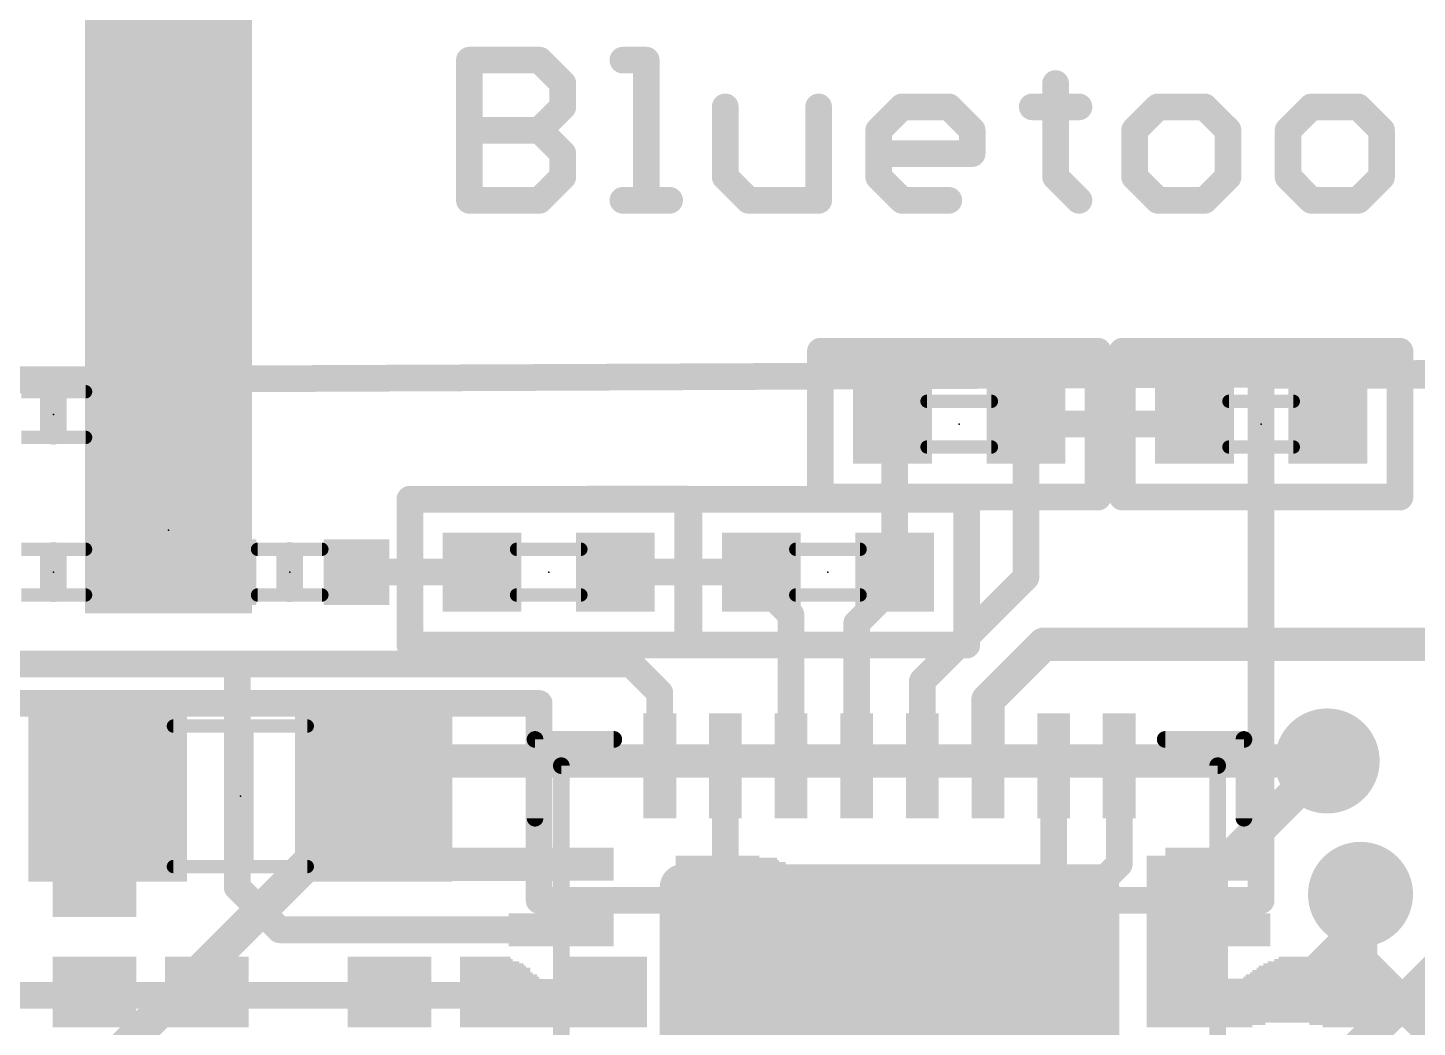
# Model space of a CAD drawing. Extents: x -0.1 to 28.1, y -0.3 to 29.2.
# Drawn here: x 6.36 to 16.94, y 14.74 to 22.35 of the extents above; entities that cross this region are included whole.
import ezdxf

# ---------------------------------------------------------------- set-up
doc = ezdxf.new("R2010")
doc.units = 0
for name, color, linetype in [('1', 12, 'CONTINUOUS'), ('16', 132, 'CONTINUOUS'), ('18', 110, 'CONTINUOUS'), ('21', 40, 'CONTINUOUS'), ('22', 6, 'CONTINUOUS'), ('23', 53, 'CONTINUOUS'), ('51', 253, 'CONTINUOUS')]:
    doc.layers.add(name, color=color, linetype=linetype)

# ---------------------------------------------------------------- blocks, each defined once
blk = doc.blocks.new('RECT')
blk.add_solid([(-0.5, -0.5), (0.5, -0.5), (-0.5, 0.5), (0.5, 0.5)])
blk = doc.blocks.new('RECT560000X560000R10')
at = {"const_width": 0.175}
blk.add_lwpolyline([(1.6625, -1.575), (1.6625, 1.575, 0.4142), (1.575, 1.6625), (-1.575, 1.6625, 0.4142), (-1.6625, 1.575), (-1.6625, -1.575, 0.4142), (-1.575, -1.6625), (1.575, -1.6625, 0.4142)], format="xyb", close=True, dxfattribs=at)
blk.add_solid([(-1.6004, -1.6004), (1.6004, -1.6004), (-1.6004, 1.6004), (1.6004, 1.6004)])
blk = doc.blocks.new('ROUNDV')
at = {"const_width": 0.5}
blk.add_lwpolyline([(0, -0.25, 1), (0, 0.25, 1), (0, -0.25)], format="xyb", dxfattribs=at)

msp = doc.modelspace()

# ---------------------------------------------------------------- linework, layer by layer
at = {"layer": '1'}
for points, const_width in [([(7.4297, 25.1112), (7.4297, 18.5224)], 1.27), ([(15.753, 15.702), (15.753, 19.702)], 0.2032), ([(15.753, 19.702), (27.888, 19.702)], 0.2032), ([(7.061, 19.402), (7.061, 18.8911)], 0.2032), ([(12.961, 19.313), (12.945, 19.329)], 0.2032), ([(12.961, 18.202), (12.961, 19.313)], 0.2032), ([(13.961, 19.329), (13.961, 18.1608)], 0.2032), ([(13.961, 19.329), (15.245, 19.329)], 0.2032), ([(7.061, 18.8911), (7.4297, 18.5224)], 0.2032), ([(7.061, 18.1537), (7.4297, 18.5224)], 0.2032), ([(7.845, 18.202), (7.061, 18.202)], 0.2032), ([(7.061, 18.202), (7.061, 18.1537)], 0.2032), ([(9.818, 18.202), (8.861, 18.202)], 0.2032), ([(11.945, 18.202), (10.834, 18.202)], 0.2032), ([(11.945, 18.102), (11.945, 18.202)], 0.2032), ([(12.961, 18.102), (12.961, 18.202)], 0.2032), ([(13.961, 18.1608), (13.172, 17.3718)], 0.2032), ([(12.172, 17.875), (11.945, 18.102)], 0.2032), ([(12.672, 17.813), (12.961, 18.102)], 0.2032), ([(12.172, 16.7278), (12.172, 17.875)], 0.2032), ([(12.672, 16.7278), (12.672, 17.813)], 0.2032), ([(13.672, 17.228), (14.097, 17.653)], 0.254), ([(14.097, 17.653), (21.844, 17.653)], 0.254), ([(7.953, 17.502), (5.2166, 17.502)], 0.2032), ([(10.953, 17.502), (7.953, 17.502)], 0.2032), ([(7.953, 15.802), (7.953, 17.502)], 0.2032), ([(11.172, 17.283), (10.953, 17.502)], 0.2032), ([(13.172, 16.7278), (13.172, 17.3718)], 0.2032), ([(11.172, 16.7278), (11.172, 17.283)], 0.2032), ([(6.253, 17.202), (10.253, 17.202)], 0.2032), ([(10.253, 17.202), (10.253, 15.702)], 0.2032), ([(13.672, 16.7278), (13.672, 17.228)], 0.254), ([(11.672, 16.7278), (11.672, 15.783)], 0.2032), ([(14.172, 16.7278), (14.172, 14.2986)], 0.2032), ([(14.672, 16.7278), (14.672, 15.9778)], 0.2032), ([(15.4698, 15.9778), (16.256, 16.764)], 0.254), ([(9.51, 15.9778), (8.993, 16.4948)], 0.254), ([(10.422, 15.9778), (9.51, 15.9778)], 0.254), ([(15.422, 15.9778), (15.4698, 15.9778)], 0.254), ([(14.672, 15.9778), (12.922, 14.2278)], 0.2032), ([(8.2772, 15.4778), (7.953, 15.802)], 0.2032), ([(11.672, 15.783), (11.753, 15.702)], 0.2032), ([(10.253, 15.702), (15.753, 15.702)], 0.2032), ([(11.753, 15.702), (12.7686, 15.702)], 0.2032), ([(12.7686, 15.702), (12.9474, 15.5232)], 0.2032), ([(16.51, 15.494), (16.51, 15.748)], 0.254), ([(10.422, 15.4778), (8.2772, 15.4778)], 0.2032), ([(15.9938, 14.9778), (16.51, 15.494)], 0.254), ([(16.3828, 14.4778), (17.399, 15.494)], 0.254), ([(10.422, 14.9778), (4.6772, 14.9778)], 0.2032), ([(15.422, 14.9778), (15.9938, 14.9778)], 0.254)]:
    msp.add_lwpolyline(points, dxfattribs=dict(at, const_width=const_width))
for points, const_width in [([(15.8038, 19.702, 1), (15.7022, 19.702)], 0.1016), ([(15.753, 19.7528, 1), (15.753, 19.6512)], 0.1016), ([(7.1118, 19.402, 1), (7.0102, 19.402)], 0.1016), ([(12.9809, 19.3649, 1), (12.9091, 19.2931)], 0.1016), ([(13.0118, 19.313, 1), (12.9102, 19.313)], 0.1016), ([(12.9251, 19.2771, 1), (12.9969, 19.3489)], 0.1016), ([(14.0118, 19.329, 1), (13.9102, 19.329)], 0.1016), ([(13.961, 19.3798, 1), (13.961, 19.2782)], 0.1016), ([(15.245, 19.2782, 1), (15.245, 19.3798)], 0.1016), ([(7.0969, 18.927, 1), (7.0251, 18.8552)], 0.1016), ([(7.1122, 18.5224, 1), (7.7472, 18.5224)], 0.635), ([(7.0102, 18.8911, 1), (7.1118, 18.8911)], 0.1016), ([(7.4656, 18.4865, 1), (7.3938, 18.5583)], 0.1016), ([(7.3938, 18.4865, 1), (7.4656, 18.5583)], 0.1016), ([(7.061, 18.2528, 1), (7.061, 18.1512)], 0.1016), ([(7.1118, 18.202, 1), (7.0102, 18.202)], 0.1016), ([(7.0251, 18.1896, 1), (7.0969, 18.1178)], 0.1016), ([(7.845, 18.1512, 1), (7.845, 18.2528)], 0.1016), ([(8.861, 18.2528, 1), (8.861, 18.1512)], 0.1016), ([(9.818, 18.1512, 1), (9.818, 18.2528)], 0.1016), ([(10.834, 18.2528, 1), (10.834, 18.1512)], 0.1016), ([(11.9958, 18.202, 1), (11.8942, 18.202)], 0.1016), ([(11.945, 18.1512, 1), (11.945, 18.2528)], 0.1016), ([(13.0118, 18.202, 1), (12.9102, 18.202)], 0.1016), ([(12.9102, 18.202, 1), (13.0118, 18.202)], 0.1016), ([(13.9102, 18.1608, 1), (14.0118, 18.1608)], 0.1016), ([(13.9969, 18.1249, 1), (13.9251, 18.1967)], 0.1016), ([(7.0102, 18.1537, 1), (7.1118, 18.1537)], 0.1016), ([(11.9809, 18.1379, 1), (11.9091, 18.0661)], 0.1016), ([(11.8942, 18.102, 1), (11.9958, 18.102)], 0.1016), ([(12.9102, 18.102, 1), (13.0118, 18.102)], 0.1016), ([(12.9969, 18.0661, 1), (12.9251, 18.1379)], 0.1016), ([(12.2228, 17.875, 1), (12.1212, 17.875)], 0.1016), ([(12.1361, 17.8391, 1), (12.2079, 17.9109)], 0.1016), ([(12.7228, 17.813, 1), (12.6212, 17.813)], 0.1016), ([(12.6361, 17.8489, 1), (12.7079, 17.7771)], 0.1016), ([(14.097, 17.7165, 1), (14.097, 17.5895)], 0.127), ([(14.1419, 17.6081, 1), (14.0521, 17.6979)], 0.127), ([(7.953, 17.5528, 1), (7.953, 17.4512)], 0.1016), ([(8.0038, 17.502, 1), (7.9022, 17.502)], 0.1016), ([(7.953, 17.4512, 1), (7.953, 17.5528)], 0.1016), ([(10.9889, 17.5379, 1), (10.9171, 17.4661)], 0.1016), ([(10.953, 17.4512, 1), (10.953, 17.5528)], 0.1016), ([(13.2228, 17.3718, 1), (13.1212, 17.3718)], 0.1016), ([(11.2228, 17.283, 1), (11.1212, 17.283)], 0.1016), ([(11.1361, 17.2471, 1), (11.2079, 17.3189)], 0.1016), ([(13.1361, 17.4077, 1), (13.2079, 17.3359)], 0.1016), ([(10.3038, 17.202, 1), (10.2022, 17.202)], 0.1016), ([(10.253, 17.1512, 1), (10.253, 17.2528)], 0.1016), ([(13.7355, 17.228, 1), (13.6085, 17.228)], 0.127), ([(13.6271, 17.2729, 1), (13.7169, 17.1831)], 0.127), ([(11.7228, 16.7278, 1), (11.6212, 16.7278)], 0.1016), ([(14.2228, 16.7278, 1), (14.1212, 16.7278)], 0.1016), ([(14.7228, 16.7278, 1), (14.6212, 16.7278)], 0.1016), ([(16.3009, 16.7191, 1), (16.2111, 16.8089)], 0.127), ([(11.1212, 16.7278, 1), (11.2228, 16.7278)], 0.1016), ([(12.1212, 16.7278, 1), (12.2228, 16.7278)], 0.1016), ([(12.6212, 16.7278, 1), (12.7228, 16.7278)], 0.1016), ([(13.1212, 16.7278, 1), (13.2228, 16.7278)], 0.1016), ([(13.6085, 16.7278, 1), (13.7355, 16.7278)], 0.127), ([(9.0379, 16.5397, 1), (8.9481, 16.4499)], 0.127), ([(9.51, 16.0413, 1), (9.51, 15.9143)], 0.127), ([(10.422, 15.9143, 1), (10.422, 16.0413)], 0.127), ([(15.422, 16.0413, 1), (15.422, 15.9143)], 0.127), ([(15.4698, 15.9143, 1), (15.4698, 16.0413)], 0.127), ([(9.4651, 15.9329, 1), (9.5549, 16.0227)], 0.127), ([(14.6212, 15.9778, 1), (14.7228, 15.9778)], 0.1016), ([(14.7079, 15.9419, 1), (14.6361, 16.0137)], 0.1016), ([(15.4249, 16.0227, 1), (15.5147, 15.9329)], 0.127), ([(7.9889, 15.8379, 1), (7.9171, 15.7661)], 0.1016), ([(11.7079, 15.8189, 1), (11.6361, 15.7471)], 0.1016), ([(7.9022, 15.802, 1), (8.0038, 15.802)], 0.1016), ([(10.253, 15.7528, 1), (10.253, 15.6512)], 0.1016), ([(11.6212, 15.783, 1), (11.7228, 15.783)], 0.1016), ([(11.753, 15.7528, 1), (11.753, 15.6512)], 0.1016), ([(11.7171, 15.6661, 1), (11.7889, 15.7379)], 0.1016), ([(12.8045, 15.7379, 1), (12.7327, 15.6661)], 0.1016), ([(12.7686, 15.6512, 1), (12.7686, 15.7528)], 0.1016), ([(15.753, 15.6512, 1), (15.753, 15.7528)], 0.1016), ([(16.5735, 15.748, 1), (16.4465, 15.748)], 0.127), ([(10.2022, 15.702, 1), (10.3038, 15.702)], 0.1016), ([(15.7022, 15.702, 1), (15.8038, 15.702)], 0.1016), ([(8.2772, 15.5286, 1), (8.2772, 15.427)], 0.1016), ([(8.2413, 15.4419, 1), (8.3131, 15.5137)], 0.1016), ([(10.422, 15.427, 1), (10.422, 15.5286)], 0.1016), ([(12.9115, 15.4873, 1), (12.9833, 15.5591)], 0.1016), ([(16.5549, 15.4491, 1), (16.4651, 15.5389)], 0.127), ([(16.4465, 15.494, 1), (16.5735, 15.494)], 0.127), ([(10.422, 14.927, 1), (10.422, 15.0286)], 0.1016), ([(15.422, 15.0413, 1), (15.422, 14.9143)], 0.127), ([(15.9489, 15.0227, 1), (16.0387, 14.9329)], 0.127), ([(15.9938, 14.9143, 1), (15.9938, 15.0413)], 0.127)]:
    msp.add_lwpolyline(points, format="xyb", dxfattribs=dict(at, const_width=const_width))
at = {"layer": '16'}
for points, const_width in [([(0, 19.638), (28.015, 19.765)], 0.2032), ([(9.271, 16.764), (6.477, 13.97)], 0.254), ([(16.256, 16.764), (9.271, 16.764)], 0.254), ([(16.51, 15.24), (16.51, 15.748)], 0.254), ([(16.51, 15.24), (20.701, 11.049)], 0.254)]:
    msp.add_lwpolyline(points, dxfattribs=dict(at, const_width=const_width))
at = {"layer": '16', "const_width": 0.127}
for points in [[(9.271, 16.8275, 1), (9.271, 16.7005)], [(9.3159, 16.7191, 1), (9.2261, 16.8089)], [(16.256, 16.7005, 1), (16.256, 16.8275)], [(16.5735, 15.748, 1), (16.4465, 15.748)], [(16.5549, 15.2849, 1), (16.4651, 15.1951)], [(16.4465, 15.24, 1), (16.5735, 15.24)]]:
    msp.add_lwpolyline(points, format="xyb", dxfattribs=at)
at = {"layer": '21'}
for points, const_width in [([(9.7216, 21.0336), (9.7216, 22.1013)], 0.2032), ([(9.7216, 22.1013), (10.2555, 22.1013)], 0.2032), ([(10.2555, 22.1013), (10.4334, 21.9234)], 0.2032), ([(10.891, 22.1013), (11.0689, 22.1013)], 0.2032), ([(11.0689, 22.1013), (11.0689, 21.0336)], 0.2032), ([(10.4334, 21.9234), (10.4334, 21.7454)], 0.2032), ([(14.1873, 21.9234), (14.1873, 21.2116)], 0.2032), ([(10.4334, 21.7454), (10.2555, 21.5675)], 0.2032), ([(11.6706, 21.7454), (11.6706, 21.2116)], 0.2032), ([(12.3824, 21.0336), (12.3824, 21.7454)], 0.2032), ([(12.84, 21.5675), (13.0179, 21.7454)], 0.2032), ([(13.0179, 21.7454), (13.3738, 21.7454)], 0.2032), ([(13.3738, 21.7454), (13.5518, 21.5675)], 0.2032), ([(14.0094, 21.7454), (14.3653, 21.7454)], 0.2032), ([(14.9669, 21.7454), (14.789, 21.5675)], 0.2032), ([(15.3228, 21.7454), (14.9669, 21.7454)], 0.2032), ([(15.5008, 21.5675), (15.3228, 21.7454)], 0.2032), ([(16.1363, 21.7454), (15.9584, 21.5675)], 0.2032), ([(16.4922, 21.7454), (16.1363, 21.7454)], 0.2032), ([(16.6702, 21.5675), (16.4922, 21.7454)], 0.2032), ([(9.7216, 21.5675), (10.2555, 21.5675)], 0.2032), ([(10.2555, 21.5675), (10.4334, 21.3895)], 0.2032), ([(12.84, 21.2116), (12.84, 21.5675)], 0.2032), ([(13.5518, 21.5675), (13.5518, 21.3895)], 0.2032), ([(14.789, 21.5675), (14.789, 21.2116)], 0.2032), ([(15.5008, 21.2116), (15.5008, 21.5675)], 0.2032), ([(15.9584, 21.5675), (15.9584, 21.2116)], 0.2032), ([(16.6702, 21.2116), (16.6702, 21.5675)], 0.2032), ([(10.4334, 21.3895), (10.4334, 21.2116)], 0.2032), ([(13.5518, 21.3895), (12.84, 21.3895)], 0.2032), ([(10.4334, 21.2116), (10.2555, 21.0336)], 0.2032), ([(11.6706, 21.2116), (11.8485, 21.0336)], 0.2032), ([(13.0179, 21.0336), (12.84, 21.2116)], 0.2032), ([(14.1873, 21.2116), (14.3653, 21.0336)], 0.2032), ([(14.789, 21.2116), (14.9669, 21.0336)], 0.2032), ([(15.3228, 21.0336), (15.5008, 21.2116)], 0.2032), ([(15.9584, 21.2116), (16.1363, 21.0336)], 0.2032), ([(16.4922, 21.0336), (16.6702, 21.2116)], 0.2032), ([(10.2555, 21.0336), (9.7216, 21.0336)], 0.2032), ([(10.891, 21.0336), (11.2469, 21.0336)], 0.2032), ([(11.8485, 21.0336), (12.3824, 21.0336)], 0.2032), ([(13.3738, 21.0336), (13.0179, 21.0336)], 0.2032), ([(14.9669, 21.0336), (15.3228, 21.0336)], 0.2032), ([(16.1363, 21.0336), (16.4922, 21.0336)], 0.2032), ([(12.3957, 19.8847), (14.5103, 19.8847)], 0.2032), ([(12.3957, 18.7733), (12.3957, 19.8847)], 0.2032), ([(14.5103, 19.8847), (14.5103, 18.7734)], 0.2032), ([(14.6957, 19.8847), (16.8103, 19.8847)], 0.2032), ([(14.6957, 18.7733), (14.6957, 19.8847)], 0.2032), ([(16.8103, 19.8847), (16.8103, 18.7734)], 0.2032), ([(6.553, 19.529), (6.553, 19.275)], 0.2032), ([(9.2687, 18.7576), (11.3833, 18.7577)], 0.2032), ([(9.2687, 17.6463), (9.2687, 18.7576)], 0.2032), ([(11.3833, 18.7577), (11.3833, 17.6463)], 0.2032), ([(11.3957, 18.7576), (13.5103, 18.7577)], 0.2032), ([(11.3957, 17.6463), (11.3957, 18.7576)], 0.2032), ([(14.5103, 18.7734), (12.3957, 18.7733)], 0.2032), ([(13.5103, 18.7577), (13.5103, 17.6463)], 0.2032), ([(16.8103, 18.7734), (14.6957, 18.7733)], 0.2032), ([(6.553, 18.329), (6.553, 18.075)], 0.2032), ([(8.353, 18.329), (8.353, 18.075)], 0.2032), ([(11.3833, 17.6463), (9.2687, 17.6463)], 0.2032), ([(13.5103, 17.6463), (11.3957, 17.6463)], 0.2032), ([(7.977, 15.9868), (7.977, 17.0028)], 0.2032), ([(10.222, 16.3278), (10.222, 16.9278)], 0.127), ([(10.222, 16.9278), (10.822, 16.9278)], 0.127), ([(15.022, 16.9278), (15.622, 16.9278)], 0.127), ([(15.622, 16.9278), (15.622, 16.3278)], 0.127)]:
    msp.add_lwpolyline(points, dxfattribs=dict(at, const_width=const_width))
for points, const_width in [([(9.7724, 22.1013, 1), (9.6708, 22.1013)], 0.1016), ([(9.7216, 22.1521, 1), (9.7216, 22.0505)], 0.1016), ([(10.2914, 22.1372, 1), (10.2195, 22.0654)], 0.1016), ([(10.2555, 22.0505, 1), (10.2555, 22.1521)], 0.1016), ([(10.891, 22.1521, 1), (10.891, 22.0505)], 0.1016), ([(11.1197, 22.1013, 1), (11.0181, 22.1013)], 0.1016), ([(11.0689, 22.0505, 1), (11.0689, 22.1521)], 0.1016), ([(10.4842, 21.9234, 1), (10.3826, 21.9234)], 0.1016), ([(14.2381, 21.9234, 1), (14.1365, 21.9234)], 0.1016), ([(10.3975, 21.8874, 1), (10.4693, 21.9593)], 0.1016), ([(10.4693, 21.7095, 1), (10.3975, 21.7813)], 0.1016), ([(11.7214, 21.7454, 1), (11.6198, 21.7454)], 0.1016), ([(12.4332, 21.7454, 1), (12.3316, 21.7454)], 0.1016), ([(13.0179, 21.7962, 1), (13.0179, 21.6946)], 0.1016), ([(13.0539, 21.7095, 1), (12.982, 21.7813)], 0.1016), ([(13.4098, 21.7813, 1), (13.3379, 21.7095)], 0.1016), ([(13.3738, 21.6946, 1), (13.3738, 21.7962)], 0.1016), ([(14.0094, 21.7962, 1), (14.0094, 21.6946)], 0.1016), ([(14.3653, 21.6946, 1), (14.3653, 21.7962)], 0.1016), ([(14.9669, 21.7962, 1), (14.9669, 21.6946)], 0.1016), ([(15.0029, 21.7095, 1), (14.931, 21.7813)], 0.1016), ([(15.3588, 21.7813, 1), (15.2869, 21.7095)], 0.1016), ([(15.3228, 21.6946, 1), (15.3228, 21.7962)], 0.1016), ([(16.1363, 21.7962, 1), (16.1363, 21.6946)], 0.1016), ([(16.1723, 21.7095, 1), (16.1004, 21.7813)], 0.1016), ([(16.5282, 21.7813, 1), (16.4563, 21.7095)], 0.1016), ([(16.4922, 21.6946, 1), (16.4922, 21.7962)], 0.1016), ([(10.3826, 21.7454, 1), (10.4842, 21.7454)], 0.1016), ([(9.7216, 21.6183, 1), (9.7216, 21.5167)], 0.1016), ([(10.2914, 21.6034, 1), (10.2195, 21.5315)], 0.1016), ([(10.2195, 21.6034, 1), (10.2914, 21.5315)], 0.1016), ([(10.2555, 21.5167, 1), (10.2555, 21.6183)], 0.1016), ([(12.8908, 21.5675, 1), (12.7892, 21.5675)], 0.1016), ([(12.8041, 21.6034, 1), (12.8759, 21.5315)], 0.1016), ([(13.6026, 21.5675, 1), (13.501, 21.5675)], 0.1016), ([(13.5159, 21.5315, 1), (13.5877, 21.6034)], 0.1016), ([(14.8398, 21.5675, 1), (14.7382, 21.5675)], 0.1016), ([(14.7531, 21.6034, 1), (14.8249, 21.5315)], 0.1016), ([(15.5516, 21.5675, 1), (15.45, 21.5675)], 0.1016), ([(15.4649, 21.5315, 1), (15.5367, 21.6034)], 0.1016), ([(16.0092, 21.5675, 1), (15.9076, 21.5675)], 0.1016), ([(15.9225, 21.6034, 1), (15.9943, 21.5315)], 0.1016), ([(16.721, 21.5675, 1), (16.6194, 21.5675)], 0.1016), ([(16.6343, 21.5315, 1), (16.7061, 21.6034)], 0.1016), ([(10.4842, 21.3895, 1), (10.3826, 21.3895)], 0.1016), ([(12.84, 21.4403, 1), (12.84, 21.3387)], 0.1016), ([(13.5518, 21.3387, 1), (13.5518, 21.4403)], 0.1016), ([(10.3975, 21.3536, 1), (10.4693, 21.4254)], 0.1016), ([(13.501, 21.3895, 1), (13.6026, 21.3895)], 0.1016), ([(10.4693, 21.1756, 1), (10.3975, 21.2475)], 0.1016), ([(11.7065, 21.2475, 1), (11.6347, 21.1756)], 0.1016), ([(12.8759, 21.2475, 1), (12.8041, 21.1756)], 0.1016), ([(14.2233, 21.2475, 1), (14.1514, 21.1756)], 0.1016), ([(14.8249, 21.2475, 1), (14.7531, 21.1756)], 0.1016), ([(15.5367, 21.1756, 1), (15.4649, 21.2475)], 0.1016), ([(15.9943, 21.2475, 1), (15.9225, 21.1756)], 0.1016), ([(16.7061, 21.1756, 1), (16.6343, 21.2475)], 0.1016), ([(10.3826, 21.2116, 1), (10.4842, 21.2116)], 0.1016), ([(11.6198, 21.2116, 1), (11.7214, 21.2116)], 0.1016), ([(12.7892, 21.2116, 1), (12.8908, 21.2116)], 0.1016), ([(14.1365, 21.2116, 1), (14.2381, 21.2116)], 0.1016), ([(14.7382, 21.2116, 1), (14.8398, 21.2116)], 0.1016), ([(15.45, 21.2116, 1), (15.5516, 21.2116)], 0.1016), ([(15.9076, 21.2116, 1), (16.0092, 21.2116)], 0.1016), ([(16.6194, 21.2116, 1), (16.721, 21.2116)], 0.1016), ([(9.7216, 21.0844, 1), (9.7216, 20.9828)], 0.1016), ([(9.6708, 21.0336, 1), (9.7724, 21.0336)], 0.1016), ([(10.2195, 21.0695, 1), (10.2914, 20.9977)], 0.1016), ([(10.2555, 20.9828, 1), (10.2555, 21.0844)], 0.1016), ([(10.891, 21.0844, 1), (10.891, 20.9828)], 0.1016), ([(11.0181, 21.0336, 1), (11.1197, 21.0336)], 0.1016), ([(11.2469, 20.9828, 1), (11.2469, 21.0844)], 0.1016), ([(11.8485, 21.0844, 1), (11.8485, 20.9828)], 0.1016), ([(11.8126, 20.9977, 1), (11.8845, 21.0695)], 0.1016), ([(12.3316, 21.0336, 1), (12.4332, 21.0336)], 0.1016), ([(12.3824, 20.9828, 1), (12.3824, 21.0844)], 0.1016), ([(13.0179, 21.0844, 1), (13.0179, 20.9828)], 0.1016), ([(12.982, 20.9977, 1), (13.0539, 21.0695)], 0.1016), ([(13.3738, 20.9828, 1), (13.3738, 21.0844)], 0.1016), ([(14.3294, 20.9977, 1), (14.4012, 21.0695)], 0.1016), ([(14.9669, 21.0844, 1), (14.9669, 20.9828)], 0.1016), ([(14.931, 20.9977, 1), (15.0029, 21.0695)], 0.1016), ([(15.2869, 21.0695, 1), (15.3588, 20.9977)], 0.1016), ([(15.3228, 20.9828, 1), (15.3228, 21.0844)], 0.1016), ([(16.1363, 21.0844, 1), (16.1363, 20.9828)], 0.1016), ([(16.1004, 20.9977, 1), (16.1723, 21.0695)], 0.1016), ([(16.4563, 21.0695, 1), (16.5282, 20.9977)], 0.1016), ([(16.4922, 20.9828, 1), (16.4922, 21.0844)], 0.1016), ([(12.3957, 19.9355, 1), (12.3957, 19.8339)], 0.1016), ([(12.4465, 19.8847, 1), (12.3449, 19.8847)], 0.1016), ([(14.5611, 19.8847, 1), (14.4595, 19.8847)], 0.1016), ([(14.5103, 19.8339, 1), (14.5103, 19.9355)], 0.1016), ([(14.6957, 19.9355, 1), (14.6957, 19.8339)], 0.1016), ([(14.7465, 19.8847, 1), (14.6449, 19.8847)], 0.1016), ([(16.8611, 19.8847, 1), (16.7595, 19.8847)], 0.1016), ([(16.8103, 19.8339, 1), (16.8103, 19.9355)], 0.1016), ([(6.6038, 19.529, 1), (6.5022, 19.529)], 0.1016), ([(6.5022, 19.275, 1), (6.6038, 19.275)], 0.1016), ([(9.3195, 18.7576, 1), (9.2179, 18.7576)], 0.1016), ([(9.2687, 18.8084, 1), (9.2687, 18.7068)], 0.1016), ([(11.4341, 18.7577, 1), (11.3325, 18.7577)], 0.1016), ([(11.4465, 18.7576, 1), (11.3449, 18.7576)], 0.1016), ([(11.3957, 18.8084, 1), (11.3957, 18.7068)], 0.1016), ([(11.3833, 18.7069, 1), (11.3833, 18.8085)], 0.1016), ([(12.3957, 18.8241, 1), (12.3957, 18.7225)], 0.1016), ([(13.5611, 18.7577, 1), (13.4595, 18.7577)], 0.1016), ([(13.5103, 18.7069, 1), (13.5103, 18.8085)], 0.1016), ([(14.5103, 18.7226, 1), (14.5103, 18.8242)], 0.1016), ([(14.6957, 18.8241, 1), (14.6957, 18.7225)], 0.1016), ([(16.8103, 18.7226, 1), (16.8103, 18.8242)], 0.1016), ([(12.3449, 18.7733, 1), (12.4465, 18.7733)], 0.1016), ([(14.4595, 18.7734, 1), (14.5611, 18.7734)], 0.1016), ([(14.6449, 18.7733, 1), (14.7465, 18.7733)], 0.1016), ([(16.7595, 18.7734, 1), (16.8611, 18.7734)], 0.1016), ([(6.6038, 18.329, 1), (6.5022, 18.329)], 0.1016), ([(8.4038, 18.329, 1), (8.3022, 18.329)], 0.1016), ([(6.5022, 18.075, 1), (6.6038, 18.075)], 0.1016), ([(8.3022, 18.075, 1), (8.4038, 18.075)], 0.1016), ([(9.2687, 17.6971, 1), (9.2687, 17.5955)], 0.1016), ([(9.2179, 17.6463, 1), (9.3195, 17.6463)], 0.1016), ([(11.3325, 17.6463, 1), (11.4341, 17.6463)], 0.1016), ([(11.3957, 17.6971, 1), (11.3957, 17.5955)], 0.1016), ([(11.3449, 17.6463, 1), (11.4465, 17.6463)], 0.1016), ([(11.3833, 17.5955, 1), (11.3833, 17.6971)], 0.1016), ([(13.4595, 17.6463, 1), (13.5611, 17.6463)], 0.1016), ([(13.5103, 17.5955, 1), (13.5103, 17.6971)], 0.1016), ([(8.0278, 17.0028, 1), (7.9262, 17.0028)], 0.1016), ([(10.2538, 16.9278, 1), (10.1903, 16.9278)], 0.0635), ([(10.222, 16.9596, 1), (10.222, 16.8961)], 0.0635), ([(10.822, 16.8961, 1), (10.822, 16.9596)], 0.0635), ([(15.022, 16.9596, 1), (15.022, 16.8961)], 0.0635), ([(15.6538, 16.9278, 1), (15.5902, 16.9278)], 0.0635), ([(15.622, 16.8961, 1), (15.622, 16.9596)], 0.0635), ([(10.1903, 16.3278, 1), (10.2538, 16.3278)], 0.0635), ([(15.5902, 16.3278, 1), (15.6538, 16.3278)], 0.0635), ([(7.9262, 15.9868, 1), (8.0278, 15.9868)], 0.1016)]:
    msp.add_lwpolyline(points, format="xyb", dxfattribs=dict(at, const_width=const_width))
at = {"layer": '23'}
for p in [(6.553, 19.402), (13.453, 19.329), (15.753, 19.329), (7.4297, 18.5224), (6.553, 18.202), (8.353, 18.202), (10.326, 18.202), (12.453, 18.202), (7.977, 16.4948)]:
    msp.add_point(p, dxfattribs=at)
at = {"layer": '51'}
for points, const_width in [([(6.308, 19.576), (6.798, 19.576)], 0.1016), ([(13.208, 19.503), (13.698, 19.503)], 0.1016), ([(15.508, 19.503), (15.998, 19.503)], 0.1016), ([(6.798, 19.228), (6.308, 19.228)], 0.1016), ([(13.698, 19.155), (13.208, 19.155)], 0.1016), ([(15.998, 19.155), (15.508, 19.155)], 0.1016), ([(6.308, 18.376), (6.798, 18.376)], 0.1016), ([(8.108, 18.376), (8.598, 18.376)], 0.1016), ([(10.081, 18.376), (10.571, 18.376)], 0.1016), ([(12.208, 18.376), (12.698, 18.376)], 0.1016), ([(6.798, 18.028), (6.308, 18.028)], 0.1016), ([(8.598, 18.028), (8.108, 18.028)], 0.1016), ([(10.571, 18.028), (10.081, 18.028)], 0.1016), ([(12.698, 18.028), (12.208, 18.028)], 0.1016), ([(8.487, 17.0298), (7.467, 17.0298)], 0.1016), ([(10.422, 11.7278), (10.422, 16.7278)], 0.127), ([(10.422, 16.7278), (15.422, 16.7278)], 0.127), ([(15.422, 16.7278), (15.422, 11.7278)], 0.127), ([(8.487, 15.9598), (7.467, 15.9598)], 0.1016)]:
    msp.add_lwpolyline(points, dxfattribs=dict(at, const_width=const_width))
for points, const_width in [([(6.798, 19.5506, 1), (6.798, 19.6014)], 0.0508), ([(13.208, 19.5284, 1), (13.208, 19.4776)], 0.0508), ([(13.698, 19.4776, 1), (13.698, 19.5284)], 0.0508), ([(15.508, 19.5284, 1), (15.508, 19.4776)], 0.0508), ([(15.998, 19.4776, 1), (15.998, 19.5284)], 0.0508), ([(6.798, 19.2026, 1), (6.798, 19.2534)], 0.0508), ([(13.208, 19.1804, 1), (13.208, 19.1296)], 0.0508), ([(13.698, 19.1296, 1), (13.698, 19.1804)], 0.0508), ([(15.508, 19.1804, 1), (15.508, 19.1296)], 0.0508), ([(15.998, 19.1296, 1), (15.998, 19.1804)], 0.0508), ([(6.798, 18.3506, 1), (6.798, 18.4014)], 0.0508), ([(8.108, 18.4014, 1), (8.108, 18.3506)], 0.0508), ([(8.598, 18.3506, 1), (8.598, 18.4014)], 0.0508), ([(10.081, 18.4014, 1), (10.081, 18.3506)], 0.0508), ([(10.571, 18.3506, 1), (10.571, 18.4014)], 0.0508), ([(12.208, 18.4014, 1), (12.208, 18.3506)], 0.0508), ([(12.698, 18.3506, 1), (12.698, 18.4014)], 0.0508), ([(6.798, 18.0026, 1), (6.798, 18.0534)], 0.0508), ([(8.108, 18.0534, 1), (8.108, 18.0026)], 0.0508), ([(8.598, 18.0026, 1), (8.598, 18.0534)], 0.0508), ([(10.081, 18.0534, 1), (10.081, 18.0026)], 0.0508), ([(10.571, 18.0026, 1), (10.571, 18.0534)], 0.0508), ([(12.208, 18.0534, 1), (12.208, 18.0026)], 0.0508), ([(12.698, 18.0026, 1), (12.698, 18.0534)], 0.0508), ([(7.467, 17.0552, 1), (7.467, 17.0044)], 0.0508), ([(8.487, 17.0044, 1), (8.487, 17.0552)], 0.0508), ([(10.4538, 16.7278, 1), (10.3902, 16.7278)], 0.0635), ([(10.422, 16.7596, 1), (10.422, 16.6961)], 0.0635), ([(15.4538, 16.7278, 1), (15.3902, 16.7278)], 0.0635), ([(15.422, 16.6961, 1), (15.422, 16.7596)], 0.0635), ([(7.467, 15.9852, 1), (7.467, 15.9344)], 0.0508), ([(8.487, 15.9344, 1), (8.487, 15.9852)], 0.0508)]:
    msp.add_lwpolyline(points, format="xyb", dxfattribs=dict(at, const_width=const_width))

# ---------------------------------------------------------------- block references
at = {"layer": '1'}
for p, xscale, yscale in [((7.061, 19.402), 0.5, 0.5), ((12.945, 19.329), 0.6, 0.6), ((13.961, 19.329), 0.6, 0.6), ((15.245, 19.329), 0.6, 0.6), ((16.261, 19.329), 0.6, 0.6), ((7.061, 18.202), 0.5, 0.5), ((7.845, 18.202), 0.5, 0.5), ((8.861, 18.202), 0.5, 0.5), ((11.172, 16.7278), 0.25, 0.8), ((11.672, 16.7278), 0.25, 0.8), ((12.172, 16.7278), 0.25, 0.8), ((12.672, 16.7278), 0.25, 0.8), ((13.172, 16.7278), 0.25, 0.8), ((13.672, 16.7278), 0.25, 0.8), ((14.172, 16.7278), 0.25, 0.8), ((14.672, 16.7278), 0.25, 0.8)]:
    msp.add_blockref('RECT', p, dxfattribs=dict(at, xscale=xscale, yscale=yscale))
for p, xscale, yscale, rotation in [((7.4297, 18.5224), 1.27, 1.27, 270), ((9.818, 18.202), 0.6, 0.6, 180), ((10.834, 18.202), 0.6, 0.6, 180), ((11.945, 18.202), 0.6, 0.6, 180), ((12.961, 18.202), 0.6, 0.6, 180), ((6.961, 16.4948), 1.2, 1.3, 180), ((8.993, 16.4948), 1.2, 1.3, 180), ((10.422, 15.9778), 0.25, 0.8, 90), ((15.422, 15.9778), 0.25, 0.8, 270), ((10.422, 15.4778), 0.25, 0.8, 90), ((15.422, 15.4778), 0.25, 0.8, 270), ((10.422, 14.9778), 0.25, 0.8, 90), ((15.422, 14.9778), 0.25, 0.8, 270)]:
    msp.add_blockref('RECT', p, dxfattribs=dict(at, xscale=xscale, yscale=yscale, rotation=rotation))
at = {"layer": '1', "rotation": 90}
msp.add_blockref('RECT560000X560000R10', (12.922, 14.2278), dxfattribs=at)
at = {"layer": '18'}
for p, xscale, yscale in [((16.256, 16.764), 0.8001, 0.8001), ((16.256, 16.764), 0.8001, 0.8001), ((16.51, 15.748), 0.8001, 0.8001), ((16.51, 15.748), 0.8001, 0.8001), ((12.9474, 15.5232), 0.8064, 0.8064), ((12.9474, 15.5232), 0.8064, 0.8064)]:
    msp.add_blockref('ROUNDV', p, dxfattribs=dict(at, xscale=xscale, yscale=yscale))
at = {"layer": '22', "rotation": 180}
for p, xscale, yscale in [((6.8669, 16.0354), 0.637, 0.0167), ((6.8669, 16.0186), 0.637, 0.0168), ((6.8669, 16.0019), 0.637, 0.0167), ((6.8669, 15.9851), 0.637, 0.0168), ((11.6111, 16.0354), 0.637, 0.0167), ((11.7117, 15.9851), 0.8382, 0.0168), ((11.6782, 16.0186), 0.7711, 0.0168), ((11.6866, 16.0019), 0.7879, 0.0167), ((15.1903, 16.0354), 0.6203, 0.0167), ((15.1903, 16.0186), 0.6203, 0.0168), ((15.1903, 16.0019), 0.6203, 0.0167), ((15.1903, 15.9851), 0.6203, 0.0168), ((6.8669, 15.9683), 0.637, 0.0168), ((6.8669, 15.9516), 0.637, 0.0167), ((6.8669, 15.9348), 0.637, 0.0168), ((6.8669, 15.918), 0.637, 0.0168), ((6.8669, 15.9013), 0.637, 0.0167), ((6.8669, 15.8845), 0.637, 0.0168), ((11.7536, 15.9348), 0.922, 0.0168), ((11.762, 15.918), 0.9388, 0.0168), ((11.7369, 15.9683), 0.8885, 0.0168), ((11.7369, 15.9516), 0.8885, 0.0167), ((11.7704, 15.9013), 0.9555, 0.0167), ((11.7788, 15.8845), 0.9723, 0.0168), ((15.1903, 15.9683), 0.6203, 0.0168), ((15.1903, 15.9516), 0.6203, 0.0167), ((15.1903, 15.9348), 0.6203, 0.0168), ((15.1903, 15.918), 0.6203, 0.0168), ((15.1903, 15.9013), 0.6203, 0.0167), ((15.1903, 15.8845), 0.6203, 0.0168), ((6.8669, 15.8677), 0.637, 0.0168), ((6.8669, 15.851), 0.637, 0.0167), ((6.8669, 15.8342), 0.637, 0.0168), ((6.8669, 15.8174), 0.637, 0.0168), ((6.8669, 15.8007), 0.637, 0.0167), ((6.8669, 15.7839), 0.637, 0.0168), ((6.8669, 15.7672), 0.637, 0.0167), ((11.7955, 15.851), 1.0058, 0.0167), ((11.8039, 15.8342), 1.0226, 0.0168), ((11.8039, 15.8174), 1.0226, 0.0168), ((11.8123, 15.8007), 1.0394, 0.0167), ((11.8123, 15.7839), 1.0394, 0.0168), ((11.8123, 15.7672), 1.0394, 0.0167), ((11.7872, 15.8677), 0.9891, 0.0168), ((15.1903, 15.8677), 0.6203, 0.0168), ((15.1903, 15.851), 0.6203, 0.0167), ((15.1903, 15.8342), 0.6203, 0.0168), ((15.1903, 15.8174), 0.6203, 0.0168), ((15.1903, 15.8007), 0.6203, 0.0167), ((15.1903, 15.7839), 0.6203, 0.0168), ((15.1903, 15.7672), 0.6203, 0.0167), ((6.8669, 15.7504), 0.637, 0.0168), ((6.8669, 15.7336), 0.637, 0.0168), ((6.8669, 15.7169), 0.637, 0.0167), ((6.8669, 15.7001), 0.637, 0.0168), ((6.8669, 15.6833), 0.637, 0.0168), ((6.8669, 15.6666), 0.637, 0.0167), ((11.8207, 15.7504), 1.0561, 0.0168), ((11.8207, 15.7336), 1.0561, 0.0168), ((11.8291, 15.7169), 1.0729, 0.0167), ((11.8291, 15.7001), 1.0729, 0.0168), ((11.8291, 15.6833), 1.0729, 0.0168), ((11.8291, 15.6666), 1.0729, 0.0167), ((15.1903, 15.7504), 0.6203, 0.0168), ((15.1903, 15.7336), 0.6203, 0.0168), ((15.1903, 15.7169), 0.6203, 0.0167), ((15.1903, 15.7001), 0.6203, 0.0168), ((15.1903, 15.6833), 0.6203, 0.0168), ((15.1903, 15.6666), 0.6203, 0.0167), ((6.8669, 15.6498), 0.637, 0.0168), ((6.8669, 15.633), 0.637, 0.0168), ((6.8669, 15.6163), 0.637, 0.0167), ((6.8669, 15.5995), 0.637, 0.0168), ((6.8669, 15.5828), 0.637, 0.0167), ((11.8291, 15.6498), 1.0729, 0.0168), ((11.8291, 15.633), 1.0729, 0.0168), ((11.8375, 15.6163), 1.0897, 0.0167), ((11.8375, 15.5995), 1.0897, 0.0168), ((11.8375, 15.5828), 1.0897, 0.0167), ((11.8375, 15.566), 1.0897, 0.0168), ((15.1903, 15.6498), 0.6203, 0.0168), ((15.1903, 15.633), 0.6203, 0.0168), ((15.1903, 15.6163), 0.6203, 0.0167), ((15.1903, 15.5995), 0.6203, 0.0168), ((15.1903, 15.5828), 0.6203, 0.0167), ((15.1903, 15.566), 0.6203, 0.0168), ((12.0303, 15.5492), 0.7041, 0.0168), ((12.0554, 15.5325), 0.6538, 0.0167), ((12.0554, 15.5157), 0.6538, 0.0168), ((12.0554, 15.4989), 0.6538, 0.0168), ((12.0638, 15.4822), 0.6371, 0.0167), ((12.0638, 15.4654), 0.6371, 0.0168), ((12.0638, 15.4486), 0.6371, 0.0168), ((15.1903, 15.5492), 0.6203, 0.0168), ((15.1903, 15.5325), 0.6203, 0.0167), ((15.1903, 15.5157), 0.6203, 0.0168), ((15.1903, 15.4989), 0.6203, 0.0168), ((15.1903, 15.4822), 0.6203, 0.0167), ((15.1903, 15.4654), 0.6203, 0.0168), ((15.1903, 15.4486), 0.6203, 0.0168), ((12.0638, 15.4319), 0.6371, 0.0167), ((12.0638, 15.4151), 0.6371, 0.0168), ((12.0638, 15.3983), 0.6371, 0.0168), ((12.0638, 15.3816), 0.6371, 0.0167), ((12.0638, 15.3648), 0.6371, 0.0168), ((12.0638, 15.3481), 0.6371, 0.0167), ((15.1903, 15.4319), 0.6203, 0.0167), ((15.1903, 15.4151), 0.6203, 0.0168), ((15.1903, 15.3983), 0.6203, 0.0168), ((15.1903, 15.3816), 0.6203, 0.0167), ((15.1903, 15.3648), 0.6203, 0.0168), ((15.1903, 15.3481), 0.6203, 0.0167), ((6.8669, 15.2642), 0.637, 0.0168), ((6.8669, 15.2475), 0.637, 0.0167), ((7.7219, 15.2642), 0.6371, 0.0168), ((7.7219, 15.2475), 0.6371, 0.0167), ((9.1133, 15.2642), 0.637, 0.0168), ((9.1133, 15.2475), 0.637, 0.0167), ((9.8425, 15.2642), 0.3856, 0.0168), ((9.8509, 15.2475), 0.4024, 0.0167), ((10.7561, 15.2642), 0.6371, 0.0168), ((10.7561, 15.2475), 0.6371, 0.0167), ((11.8375, 15.2642), 1.0897, 0.0168), ((11.8375, 15.2475), 1.0897, 0.0167), ((12.0638, 15.3313), 0.6371, 0.0168), ((12.0638, 15.3145), 0.6371, 0.0168), ((12.0638, 15.2978), 0.6371, 0.0167), ((12.0638, 15.281), 0.6371, 0.0168), ((13.5976, 15.2475), 1.2909, 0.0167), ((13.5976, 15.2642), 1.1903, 0.0168), ((15.1903, 15.3313), 0.6203, 0.0168), ((15.1903, 15.3145), 0.6203, 0.0168), ((15.1903, 15.2978), 0.6203, 0.0167), ((15.1903, 15.281), 0.6203, 0.0168), ((15.1903, 15.2642), 0.6203, 0.0168), ((15.1903, 15.2475), 0.6203, 0.0167), ((16.2045, 15.2475), 0.7041, 0.0167), ((16.2045, 15.2642), 0.6371, 0.0168), ((6.8669, 15.2307), 0.637, 0.0168), ((6.8669, 15.2139), 0.637, 0.0168), ((6.8669, 15.1972), 0.637, 0.0167), ((6.8669, 15.1804), 0.637, 0.0168), ((6.8669, 15.1637), 0.637, 0.0167), ((6.8669, 15.1469), 0.637, 0.0168), ((6.8669, 15.1301), 0.637, 0.0168), ((7.7219, 15.2307), 0.6371, 0.0168), ((7.7219, 15.2139), 0.6371, 0.0168), ((7.7219, 15.1972), 0.6371, 0.0167), ((7.7219, 15.1804), 0.6371, 0.0168), ((7.7219, 15.1637), 0.6371, 0.0167), ((7.7219, 15.1469), 0.6371, 0.0168), ((7.7219, 15.1301), 0.6371, 0.0168), ((9.1133, 15.2307), 0.637, 0.0168), ((9.1133, 15.2139), 0.637, 0.0168), ((9.1133, 15.1972), 0.637, 0.0167), ((9.1133, 15.1804), 0.637, 0.0168), ((9.1133, 15.1637), 0.637, 0.0167), ((9.1133, 15.1469), 0.637, 0.0168), ((9.1133, 15.1301), 0.637, 0.0168), ((9.8761, 15.2307), 0.4527, 0.0168), ((9.8928, 15.2139), 0.4862, 0.0168), ((9.9012, 15.1972), 0.5029, 0.0167), ((9.918, 15.1804), 0.5365, 0.0168), ((9.918, 15.1637), 0.5365, 0.0167), ((9.9263, 15.1469), 0.5532, 0.0168), ((9.9431, 15.1301), 0.5868, 0.0168), ((10.7561, 15.2307), 0.6371, 0.0168), ((10.7561, 15.2139), 0.6371, 0.0168), ((10.7561, 15.1972), 0.6371, 0.0167), ((10.7561, 15.1804), 0.6371, 0.0168), ((10.7561, 15.1637), 0.6371, 0.0167), ((10.7561, 15.1469), 0.6371, 0.0168), ((10.7561, 15.1301), 0.6371, 0.0168), ((11.8375, 15.2307), 1.0897, 0.0168), ((11.8375, 15.2139), 1.0897, 0.0168), ((11.8375, 15.1972), 1.0897, 0.0167), ((11.8375, 15.1804), 1.0897, 0.0168), ((11.8375, 15.1637), 1.0897, 0.0167), ((11.8375, 15.1469), 1.0897, 0.0168), ((11.8375, 15.1301), 1.0897, 0.0168), ((13.5892, 15.1301), 1.7099, 0.0168), ((13.5809, 15.1469), 1.6596, 0.0168), ((13.5808, 15.1637), 1.6261, 0.0167), ((13.5892, 15.1804), 1.6093, 0.0168), ((13.5892, 15.1972), 1.5423, 0.0167), ((13.5892, 15.2139), 1.5087, 0.0168), ((13.5892, 15.2307), 1.4417, 0.0168), ((15.1903, 15.2307), 0.6203, 0.0168), ((15.1903, 15.2139), 0.6203, 0.0168), ((15.1903, 15.1972), 0.6203, 0.0167), ((15.1903, 15.1804), 0.6203, 0.0168), ((15.1903, 15.1637), 0.6203, 0.0167), ((15.1903, 15.1469), 0.6203, 0.0168), ((15.1903, 15.1301), 0.6203, 0.0168), ((16.2045, 15.1301), 1.1399, 0.0168), ((16.2045, 15.1469), 1.0729, 0.0168), ((16.2045, 15.1637), 1.0393, 0.0167), ((16.2128, 15.1804), 0.9891, 0.0168), ((16.2045, 15.1972), 0.9387, 0.0167), ((16.2128, 15.2139), 0.8885, 0.0168), ((16.2128, 15.2307), 0.8214, 0.0168), ((6.8669, 15.1134), 0.637, 0.0167), ((6.8669, 15.0966), 0.637, 0.0168), ((6.8669, 15.0798), 0.637, 0.0168), ((6.8669, 15.0631), 0.637, 0.0167), ((6.8669, 15.0463), 0.637, 0.0168), ((6.8669, 15.0295), 0.637, 0.0168), ((7.7219, 15.1134), 0.6371, 0.0167), ((7.7219, 15.0966), 0.6371, 0.0168), ((7.7219, 15.0798), 0.6371, 0.0168), ((7.7219, 15.0631), 0.6371, 0.0167), ((7.7219, 15.0463), 0.6371, 0.0168), ((7.7219, 15.0295), 0.6371, 0.0168), ((9.1133, 15.1134), 0.637, 0.0167), ((9.1133, 15.0966), 0.637, 0.0168), ((9.1133, 15.0798), 0.637, 0.0168), ((9.1133, 15.0631), 0.637, 0.0167), ((9.1133, 15.0463), 0.637, 0.0168), ((9.1133, 15.0295), 0.637, 0.0168), ((9.9515, 15.1134), 0.6035, 0.0167), ((9.9599, 15.0966), 0.6203, 0.0168), ((9.9683, 15.0798), 0.6371, 0.0168), ((9.9766, 15.0631), 0.6538, 0.0167), ((9.985, 15.0463), 0.6706, 0.0168), ((9.9934, 15.0295), 0.6873, 0.0168), ((10.7561, 15.1134), 0.6371, 0.0167), ((10.7561, 15.0966), 0.6371, 0.0168), ((10.7561, 15.0798), 0.6371, 0.0168), ((10.7561, 15.0631), 0.6371, 0.0167), ((10.7561, 15.0463), 0.6371, 0.0168), ((10.7561, 15.0295), 0.6371, 0.0168), ((11.8375, 15.1134), 1.0897, 0.0167), ((11.8375, 15.0966), 1.0897, 0.0168), ((11.8375, 15.0798), 1.0897, 0.0168), ((11.8375, 15.0631), 1.0897, 0.0167), ((11.8375, 15.0463), 1.0897, 0.0168), ((11.8375, 15.0295), 1.0897, 0.0168), ((13.5808, 15.0463), 1.8273, 0.0168), ((13.5808, 15.0295), 1.8273, 0.0168), ((13.5892, 15.0631), 1.8105, 0.0167), ((13.5809, 15.0798), 1.7938, 0.0168), ((13.5809, 15.0966), 1.7602, 0.0168), ((13.5808, 15.1134), 1.7267, 0.0167), ((15.8608, 15.0295), 1.9614, 0.0168), ((15.1903, 15.1134), 0.6203, 0.0167), ((15.1903, 15.0966), 0.6203, 0.0168), ((15.1903, 15.0798), 0.6203, 0.0168), ((15.1903, 15.0631), 0.6203, 0.0167), ((15.1903, 15.0463), 0.6203, 0.0168), ((16.1793, 15.0463), 1.2908, 0.0168), ((16.1793, 15.0631), 1.2573, 0.0167), ((16.1877, 15.0798), 1.2406, 0.0168), ((16.196, 15.0966), 1.1903, 0.0168), ((16.196, 15.1134), 1.1567, 0.0167), ((6.8669, 15.0128), 0.637, 0.0167), ((6.8669, 14.996), 0.637, 0.0168), ((6.8669, 14.9792), 0.637, 0.0168), ((6.8669, 14.9625), 0.637, 0.0167), ((6.8669, 14.9457), 0.637, 0.0168), ((6.8669, 14.929), 0.637, 0.0167), ((7.7219, 15.0128), 0.6371, 0.0167), ((7.7219, 14.996), 0.6371, 0.0168), ((7.7219, 14.9792), 0.6371, 0.0168), ((7.7219, 14.9625), 0.6371, 0.0167), ((7.7219, 14.9457), 0.6371, 0.0168), ((7.7219, 14.929), 0.6371, 0.0167), ((9.1133, 15.0128), 0.637, 0.0167), ((9.1133, 14.996), 0.637, 0.0168), ((9.1133, 14.9792), 0.637, 0.0168), ((9.1133, 14.9625), 0.637, 0.0167), ((9.1133, 14.9457), 0.637, 0.0168), ((9.1133, 14.929), 0.637, 0.0167), ((10.0018, 15.0128), 0.7041, 0.0167), ((10.0102, 14.996), 0.7209, 0.0168), ((10.0185, 14.9792), 0.7376, 0.0168), ((10.0269, 14.9625), 0.7544, 0.0167), ((10.0353, 14.9457), 0.7712, 0.0168), ((10.3622, 14.929), 1.425, 0.0167), ((10.7561, 15.0128), 0.6371, 0.0167), ((10.7561, 14.996), 0.6371, 0.0168), ((10.7561, 14.9792), 0.6371, 0.0168), ((10.7561, 14.9625), 0.6371, 0.0167), ((10.7561, 14.9457), 0.6371, 0.0168), ((11.8375, 15.0128), 1.0897, 0.0167), ((11.8375, 14.996), 1.0897, 0.0168), ((11.8375, 14.9792), 1.0897, 0.0168), ((11.8375, 14.9625), 1.0897, 0.0167), ((11.8375, 14.9457), 1.0897, 0.0168), ((11.8375, 14.929), 1.0897, 0.0167), ((13.5808, 14.9457), 1.8943, 0.0168), ((13.5808, 14.929), 1.8943, 0.0167), ((13.5725, 14.9625), 1.8776, 0.0167), ((13.5809, 14.996), 1.8608, 0.0168), ((13.5809, 14.9792), 1.8608, 0.0168), ((13.5892, 15.0128), 1.8441, 0.0167), ((15.8692, 15.0128), 1.9781, 0.0167), ((15.8692, 14.996), 1.9781, 0.0168), ((15.8776, 14.9792), 1.9949, 0.0168), ((15.8776, 14.9625), 1.9949, 0.0167), ((15.8776, 14.9457), 1.9949, 0.0168), ((15.8776, 14.929), 1.9949, 0.0167), ((6.8669, 14.9122), 0.637, 0.0168), ((6.8669, 14.8954), 0.637, 0.0168), ((6.8669, 14.8787), 0.637, 0.0167), ((6.8669, 14.8619), 0.637, 0.0168), ((6.8669, 14.8451), 0.637, 0.0168), ((6.8669, 14.8284), 0.637, 0.0167), ((6.8669, 14.8116), 0.637, 0.0168), ((7.7219, 14.9122), 0.6371, 0.0168), ((7.7219, 14.8954), 0.6371, 0.0168), ((7.7219, 14.8787), 0.6371, 0.0167), ((7.7219, 14.8619), 0.6371, 0.0168), ((7.7219, 14.8451), 0.6371, 0.0168), ((7.7219, 14.8284), 0.6371, 0.0167), ((7.7219, 14.8116), 0.6371, 0.0168), ((9.1133, 14.9122), 0.637, 0.0168), ((9.1133, 14.8954), 0.637, 0.0168), ((9.1133, 14.8787), 0.637, 0.0167), ((9.1133, 14.8619), 0.637, 0.0168), ((9.1133, 14.8451), 0.637, 0.0168), ((9.1133, 14.8284), 0.637, 0.0167), ((9.1133, 14.8116), 0.637, 0.0168), ((10.3622, 14.9122), 1.425, 0.0168), ((10.3622, 14.8954), 1.425, 0.0168), ((10.3622, 14.8787), 1.425, 0.0167), ((10.3622, 14.8619), 1.425, 0.0168), ((10.3622, 14.8451), 1.425, 0.0168), ((10.3622, 14.8284), 1.425, 0.0167), ((10.3622, 14.8116), 1.425, 0.0168), ((11.8375, 14.9122), 1.0897, 0.0168), ((11.8375, 14.8954), 1.0897, 0.0168), ((11.8375, 14.8787), 1.0897, 0.0167), ((11.8375, 14.8619), 1.0897, 0.0168), ((11.8375, 14.8451), 1.0897, 0.0168), ((11.8375, 14.8284), 1.0897, 0.0167), ((11.8375, 14.8116), 1.0897, 0.0168), ((13.5809, 14.8451), 1.9278, 0.0168), ((13.5809, 14.8284), 1.9278, 0.0167), ((13.5809, 14.8116), 1.9278, 0.0168), ((13.5808, 14.9122), 1.8943, 0.0168), ((13.5892, 14.8954), 1.9111, 0.0168), ((13.5892, 14.8787), 1.9111, 0.0167), ((13.5892, 14.8619), 1.9111, 0.0168), ((15.886, 14.9122), 2.0117, 0.0168), ((15.886, 14.8954), 2.0117, 0.0168), ((15.8943, 14.8787), 2.0284, 0.0167), ((15.8943, 14.8619), 2.0284, 0.0168), ((15.8943, 14.8451), 2.0284, 0.0168), ((15.8943, 14.8284), 2.0284, 0.0167), ((15.8943, 14.8116), 2.0284, 0.0168), ((6.8669, 14.7948), 0.637, 0.0168), ((6.8669, 14.7781), 0.637, 0.0167), ((6.8669, 14.7613), 0.637, 0.0168), ((6.8669, 14.7446), 0.637, 0.0167), ((7.7219, 14.7948), 0.6371, 0.0168), ((7.7219, 14.7781), 0.6371, 0.0167), ((7.7219, 14.7613), 0.6371, 0.0168), ((7.7219, 14.7446), 0.6371, 0.0167), ((9.1133, 14.7948), 0.637, 0.0168), ((9.1133, 14.7781), 0.637, 0.0167), ((9.1133, 14.7613), 0.637, 0.0168), ((9.1133, 14.7446), 0.637, 0.0167), ((10.3622, 14.7948), 1.425, 0.0168), ((10.3622, 14.7781), 1.425, 0.0167), ((10.3622, 14.7613), 1.425, 0.0168), ((10.3622, 14.7446), 1.425, 0.0167), ((11.8375, 14.7948), 1.0897, 0.0168), ((11.8375, 14.7781), 1.0897, 0.0167), ((12.0638, 14.7613), 0.6371, 0.0168), ((12.0638, 14.7446), 0.6371, 0.0167), ((13.5809, 14.7948), 1.9278, 0.0168), ((12.9607, 14.7781), 0.6873, 0.0167), ((12.9607, 14.7613), 0.6873, 0.0168), ((12.9439, 14.7446), 0.6537, 0.0167), ((14.2179, 14.7781), 0.6538, 0.0167), ((14.2263, 14.7613), 0.637, 0.0168), ((14.2347, 14.7446), 0.6203, 0.0167), ((15.9027, 14.7948), 2.0452, 0.0168), ((15.9027, 14.7781), 2.0452, 0.0167), ((15.3327, 14.7613), 0.9052, 0.0168), ((15.2825, 14.7446), 0.8047, 0.0167), ((16.523, 14.7613), 0.8047, 0.0168), ((16.5733, 14.7446), 0.7041, 0.0167)]:
    msp.add_blockref('RECT', p, dxfattribs=dict(at, xscale=xscale, yscale=yscale))
at = {"layer": '51', "yscale": 0.5}
for p, xscale in [((6.9324, 19.402), 0.2412), ((13.078, 19.329), 0.25), ((13.828, 19.329), 0.25), ((15.378, 19.329), 0.25), ((16.128, 19.329), 0.25), ((6.9324, 18.202), 0.2412), ((7.976, 18.202), 0.246), ((8.7324, 18.202), 0.2412)]:
    msp.add_blockref('RECT', p, dxfattribs=dict(at, xscale=xscale))
at = {"layer": '51', "rotation": 180}
for p, xscale, yscale in [((9.951, 18.202), 0.25, 0.5), ((10.701, 18.202), 0.25, 0.5), ((12.078, 18.202), 0.25, 0.5), ((12.828, 18.202), 0.25, 0.5), ((7.2738, 16.4948), 0.5936, 1.3), ((8.6854, 16.4948), 0.5832, 1.3)]:
    msp.add_blockref('RECT', p, dxfattribs=dict(at, xscale=xscale, yscale=yscale))

doc.saveas('drawing.dxf')
